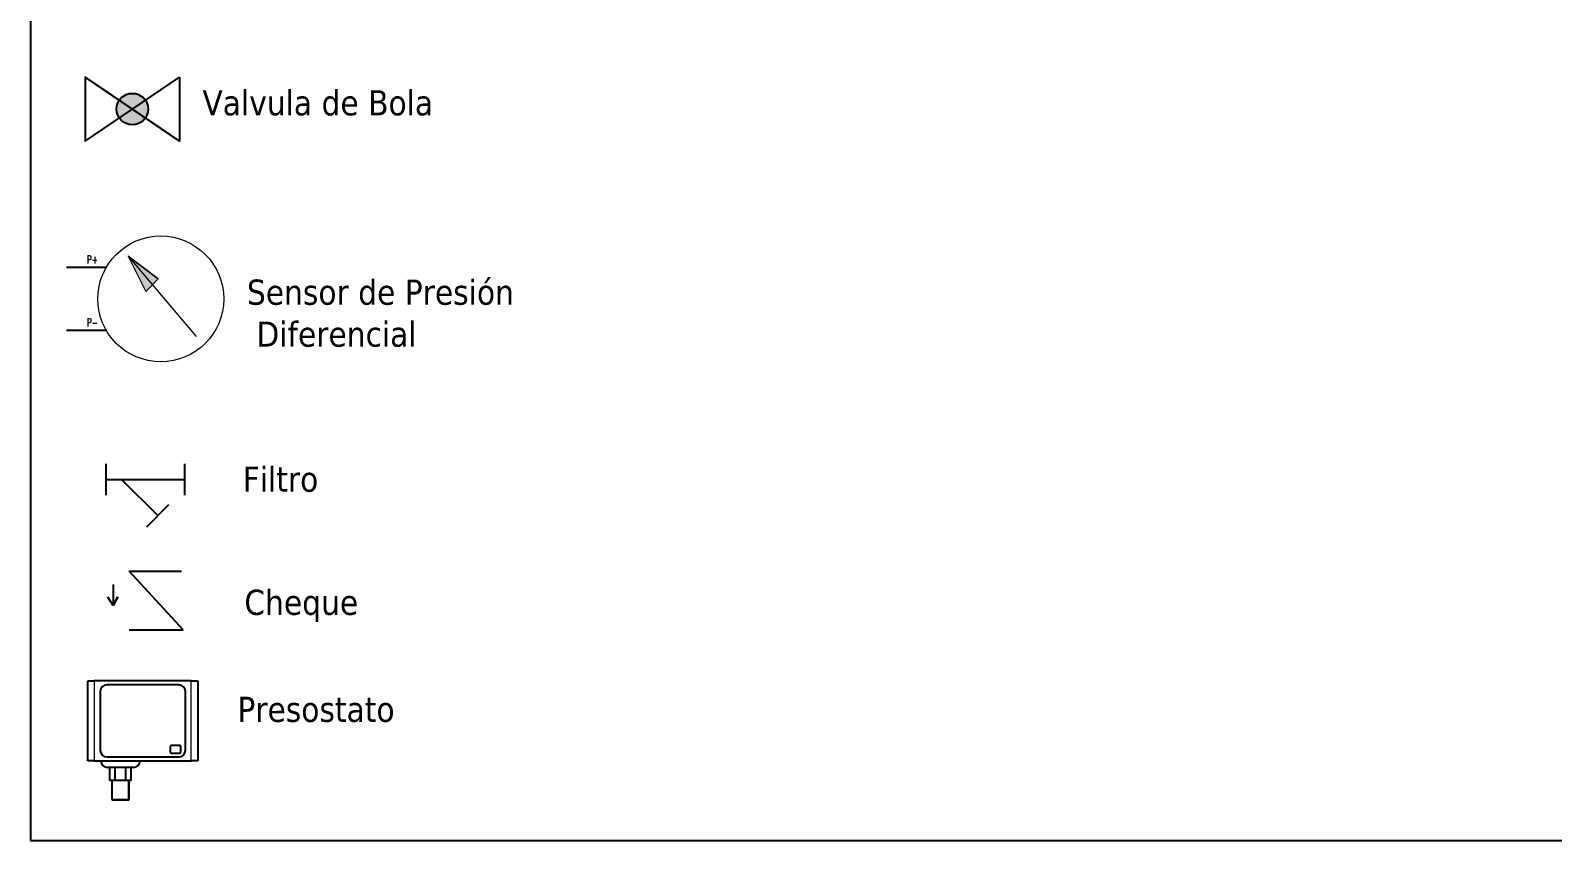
# Model space of a CAD drawing. Header units: millimetres. Extents: x 15 to 265, y 10 to 205.
# Drawn here: x 15 to 102, y 10 to 56.4 of the extents above; entities that cross this region are included whole.
import ezdxf
from ezdxf.enums import TextEntityAlignment as Align

# ---------------------------------------------------------------- set-up
doc = ezdxf.new("R2010")
doc.units = ezdxf.units.MM
doc.linetypes.add('PHANTOM', pattern=[12.7, 6.35, -1.27, 1.27, -1.27, 1.27, -1.27])
for name, color, linetype in [('SYMS', 7, 'Continuous'), ('TERMS', 123, 'Continuous'), ('WIRENO', 250, 'Continuous')]:
    doc.layers.add(name, color=color, linetype=linetype)
doc.styles.get("Standard").update_dxf_attribs({"font": 'tahoma.ttf'})
doc.styles.add('WD', font='romans.shx')

# ---------------------------------------------------------------- blocks, each defined once
blk = doc.blocks.new('HGVA1_BALL_VALVE')
h = blk.add_hatch(color=256)
edge = h.paths.add_edge_path()
edge.add_arc((0, 0), 0.125, 0, 360)
at = {"ltscale": 3.2258}
for p, q in [((-0.375, 0.254), (0.375, -0.254)), ((-0.375, -0.254), (0.375, 0.254)), ((-0.375, 0.254), (-0.375, -0.254)), ((0.375, 0.254), (0.375, -0.254))]:
    blk.add_line(p, q, dxfattribs=at)
at = {"ltscale": 25.4, "flags": 128}
blk.add_lwpolyline([(0.375, 0.254), (0.375, -0.254), (-0.375, 0.254), (-0.375, -0.254)], close=True, dxfattribs=at)
at = {"ltscale": 3.2258}
blk.add_circle((0, 0), 0.125, dxfattribs=at)
at = {"ltscale": 25.4}
blk.add_circle((0, 0), 0.125, dxfattribs=at)
at = {"style": 'WD', "flags": 1}
for tag, height, p in [('INST', 0.125, (0.028, 0.678)), ('LOC', 0.125, (0.011, 0.516)), ('TAG1', 0.125, (0, 0.307)), ('FAMILY', 0.01, (-0.482, -0.121)), ('WDTYPE', 0.01, (-0.475, -0.062)), ('CAT', 0.01, (-0.482, -0.165)), ('MFG', 0.01, (-0.481, -0.197)), ('ASSYCODE', 0.01, (-0.453, -0.226))]:
    blk.add_attdef(tag, text='', height=height, dxfattribs=at).set_placement(p, align=Align.CENTER)
at = {"style": 'WD'}
blk.add_attdef('XREF', text='', height=0.0625, rotation=0.0625, dxfattribs=at).set_placement((0.541, 0.293), align=Align.TOP_CENTER)
blk.add_attdef('TERM01', text='', height=0.0625, dxfattribs=at).set_placement((-0.399, 0.018), align=Align.RIGHT)
for tag, p, height in [('X4TERM01', (-0.375, 0), 0.005), ('X8TERM02', (0, 0), 0.005), ('TERM02', (0.052, -0.037), 0.0625), ('X1TERM03', (0.375, 0), 0.005), ('TERM03', (0.406, 0.036), 0.0625), ('RATING1', (0.409, -0.162), 0.125), ('DESC1', (0.409, -0.341), 0.125), ('DESC2', (0.409, -0.525), 0.125), ('DESC3', (0.409, -0.715), 0.125), ('WDTAGALT', (0.409, -0.873), 0.125)]:
    blk.add_attdef(tag, p, '', height=height, dxfattribs=at)
blk = doc.blocks.new('HMT1_DIFFERENTIAL_PRESSURE_GAUGE')
blk.add_hatch(color=7).paths.add_polyline_path([(-0.26, 0.34), (-0.12, 0.06), (-0.02, 0.16)])
for p, q in [((-0.437, 0.25), (-0.75, 0.25)), ((-0.437, -0.25), (-0.75, -0.25))]:
    blk.add_line(p, q)
at = {"color": 7, "linetype": 'Continuous', "lineweight": 0, "ltscale": 645.15999}
for p, q in [((-0.26, 0.34), (0.28, -0.3)), ((-0.26, 0.34), (-0.12, 0.06)), ((-0.26, 0.34), (-0.02, 0.16)), ((-0.12, 0.06), (-0.02, 0.16))]:
    blk.add_line(p, q, dxfattribs=at)
at = {"color": 255, "linetype": 'Continuous', "lineweight": 0, "ltscale": 25.4, "flags": 128}
blk.add_lwpolyline([(-0.26, 0.34), (-0.12, 0.06), (-0.02, 0.16)], close=True, dxfattribs=at)
at = {"color": 7, "linetype": 'Continuous', "lineweight": 0, "ltscale": 645.15999}
blk.add_circle((0, 0), 0.5, dxfattribs=at)
at = {"style": 'WD', "width": 0.7}
for tag, p in [('INST', (-0.01, 0.781)), ('LOC', (-0.01, 0.656)), ('TAG1', (-0.01, 0.531)), ('DESC1', (0.021, -0.625)), ('DESC2', (0.021, -0.75)), ('DESC3', (0.021, -0.875)), ('WDTAGALT', (0.021, -1))]:
    blk.add_attdef(tag, text='', height=0.0938, dxfattribs=at).set_placement(p, align=Align.CENTER)
at = {"style": 'WD'}
for tag, p, height, flags in [('X4TERM01', (-0.75, 0.25), 0.005, 1), ('X1TERM03', (0.5, 0), 0.005, 1), ('FAMILY', (-0.208, -0.062), 0.01, 9), ('WDBLKNAM', (-0.209, -0.188), 0.01, 9), ('X4TERM02', (-0.75, -0.25), 0.005, 1)]:
    blk.add_attdef(tag, p, '', height=height, dxfattribs=dict(at, flags=flags))
at = {"style": 'WD', "width": 0.7}
for tag, p in [('TERM01', (-0.5, 0.281)), ('TERM02', (-0.5, -0.219))]:
    blk.add_attdef(tag, text='', height=0.0625, dxfattribs=at).set_placement(p, align=Align.RIGHT)
for tag, p, height in [('TERM03', (0.531, 0.031), 0.0625), ('RATING1', (0.469, -0.375), 0.0938)]:
    blk.add_attdef(tag, p, '', height=height, dxfattribs=at)
at = {"linetype": 'Continuous', "style": 'WD', "flags": 9}
for tag, p in [('CAT', (-0.208, -0.094)), ('MFG', (-0.208, -0.125)), ('ASSYCODE', (-0.208, -0.156))]:
    blk.add_attdef(tag, p, '', height=0.01, dxfattribs=at)
at = {"flags": 1}
blk.add_attdef('WDTYPE', (-0.219, -0.25), '', height=0.01, dxfattribs=at)
at = {"style": 'WD'}
blk.add_attdef('XREF', text='', height=0.0625, dxfattribs=at).set_placement((-0.438, -0.406), align=Align.RIGHT)
blk = doc.blocks.new('HST1_STRAINER_Y_TYPE')
at = {"ltscale": 3.2258}
for p, q in [((0, 0.125), (0, -0.125)), ((0.625, 0.125), (0.625, -0.125)), ((0, 0), (0.625, 0)), ((0.125, 0), (0.412, -0.287)), ((0.324, -0.376), (0.501, -0.199))]:
    blk.add_line(p, q, dxfattribs=at)
at = {"style": 'WD', "flags": 1}
for tag, height, p in [('INST', 0.125, (0.33, 0.71)), ('LOC', 0.125, (0.306, 0.549)), ('TAG1', 0.125, (0.324, 0.34)), ('FAMILY', 0.01, (1.09, 0.044)), ('CAT', 0.01, (1.09, -0.001)), ('WDTYPE', 0.01, (1.102, -0.093)), ('MFG', 0.01, (1.092, -0.032)), ('ASSYCODE', 0.01, (1.12, -0.061))]:
    blk.add_attdef(tag, text='', height=height, dxfattribs=at).set_placement(p, align=Align.CENTER)
at = {"style": 'WD'}
for tag, height, p in [('WDTAGALT', 0.125, (0.035, 0.2)), ('TERM01', 0.0625, (-0.024, 0.018))]:
    blk.add_attdef(tag, text='', height=height, dxfattribs=at).set_placement(p, align=Align.RIGHT)
for tag, p, height in [('RATING1', (0.6, 0.18), 0.125), ('X4TERM01', (0, 0), 0.005), ('X1TERM03', (0.625, 0), 0.005), ('TERM03', (0.632, 0.013), 0.0625), ('DESC1', (-0.666, -0.258), 0.125), ('DESC2', (-0.666, -0.442), 0.125), ('X8TERM02', (0.412, -0.287), 0.005), ('TERM02', (0.447, -0.365), 0.0625), ('DESC3', (-0.666, -0.632), 0.125)]:
    blk.add_attdef(tag, p, '', height=height, dxfattribs=at)
blk.add_attdef('XREF', text='', height=0.0625, rotation=0.0625, dxfattribs=at).set_placement((0.649, -0.434), align=Align.TOP_CENTER)
blk = doc.blocks.new('check')
at = {"layer": 'WIRENO'}
for p, q in [((68.664, 166.539), (69.936, 166.539)), ((69.936, 166.539), (69.408, 166.251)), ((69.408, 166.251), (69.936, 166.539)), ((69.936, 166.539), (69.442, 166.854)), ((69.442, 166.854), (69.932, 166.539)), ((71.428, 162.267), (67.847, 165.554)), ((67.847, 165.554), (67.847, 162.363)), ((71.428, 165.554), (71.428, 162.267))]:
    blk.add_line(p, q, dxfattribs=at)
blk = doc.blocks.new('presostato')
at = {"color": 7, "linetype": 'Continuous', "lineweight": 25}
for p, q in [((96.679, 85.74), (96.679, 90.315)), ((96.679, 90.315), (97.054, 90.315)), ((102.604, 90.315), (97.054, 90.315)), ((97.391, 89.715), (97.391, 86.34)), ((101.891, 90.09), (97.766, 90.09)), ((102.266, 86.34), (102.266, 89.715)), ((102.604, 90.315), (102.979, 90.315)), ((102.979, 90.315), (102.979, 85.74)), ((101.403, 86.552), (101.403, 86.252)), ((101.928, 86.627), (101.478, 86.627)), ((101.478, 86.177), (101.928, 86.177)), ((102.003, 86.252), (102.003, 86.552)), ((97.054, 85.74), (96.679, 85.74)), ((97.054, 85.74), (102.604, 85.74)), ((97.766, 85.965), (101.891, 85.965)), ((99.304, 85.365), (97.804, 85.365)), ((97.935, 84.615), (97.935, 85.365)), ((98.245, 84.615), (98.245, 85.365)), ((98.863, 84.615), (98.863, 85.365)), ((99.173, 84.615), (99.173, 85.365)), ((102.979, 85.74), (102.604, 85.74)), ((98.245, 84.615), (97.935, 84.615)), ((98.059, 84.615), (98.059, 83.528)), ((98.863, 84.615), (98.245, 84.615)), ((99.173, 84.615), (98.863, 84.615)), ((99.049, 83.528), (99.049, 84.615)), ((98.059, 83.528), (98.096, 83.49)), ((98.059, 83.528), (99.049, 83.528)), ((99.011, 83.49), (98.096, 83.49)), ((99.011, 83.49), (99.049, 83.528))]:
    blk.add_line(p, q, dxfattribs=at)
at = {"color": 8, "linetype": 'PHANTOM', "lineweight": 18}
for p, q in [((97.054, 90.315), (97.054, 85.74)), ((102.604, 85.74), (102.604, 90.315))]:
    blk.add_line(p, q, dxfattribs=at)
at = {"color": 7, "linetype": 'Continuous', "lineweight": 18}
for p, q in [((98.096, 83.49), (98.096, 84.615)), ((99.011, 83.49), (99.011, 84.615))]:
    blk.add_line(p, q, dxfattribs=at)
at = {"color": 7, "linetype": 'Continuous', "lineweight": 25}
for centre, radius, start, end in [((97.766, 89.715), 0.375, 90, 180), ((101.891, 89.715), 0.375, 0, 90), ((97.766, 86.34), 0.375, 180, 270), ((101.478, 86.552), 0.075, 90, 180), ((101.478, 86.252), 0.075, 180, 270), ((101.891, 86.34), 0.375, 270, 0), ((101.928, 86.552), 0.075, 0, 90), ((101.928, 86.252), 0.075, 270, 0), ((97.804, 85.74), 0.375, 180, 270), ((99.304, 85.74), 0.375, 270, 0)]:
    blk.add_arc(centre, radius, start, end, dxfattribs=at)

msp = doc.modelspace()

# ---------------------------------------------------------------- linework, layer by layer
at = {"color": 7, "linetype": 'Continuous'}
for p, q in [((15, 205), (15, 10)), ((15, 10), (265, 10))]:
    msp.add_line(p, q, dxfattribs=at)

# ---------------------------------------------------------------- block references
at = {"layer": 'SYMS', "xscale": 7.199999999999999, "yscale": 7.199999999999999, "zscale": 7.199999999999999}
for name, p in [('HGVA1_BALL_VALVE', (20.828, 51.857)), ('HST1_STRAINER_Y_TYPE', (19.315, 30.664))]:
    msp.add_blockref(name, p, dxfattribs=at)
at = {"layer": 'SYMS'}
ref = msp.add_blockref('HMT1_DIFFERENTIAL_PRESSURE_GAUGE', (22.453, 40.995), dxfattribs=dict(at, xscale=7.199999999999999, yscale=7.199999999999999, zscale=7.199999999999999))
ref.add_attrib('TERM02', 'P-', dxfattribs={"layer": 'TERMS', "height": 0.45, "style": 'WD', "width": 0.7}).set_placement((18.853, 39.42), align=Align.RIGHT)
ref.add_attrib('TERM01', 'P+', dxfattribs={"layer": 'TERMS', "height": 0.45, "style": 'WD', "width": 0.7}).set_placement((18.853, 43.02), align=Align.RIGHT)
at = {"layer": 'WIRENO', "xscale": -0.9375, "yscale": 0.9375, "zscale": 0.9375, "rotation": 90}
msp.add_blockref('check', (175.855, 89.024), dxfattribs=at)
at = {"layer": 'WIRENO'}
msp.add_blockref('presostato', (-78.404, -71.181), dxfattribs=at)

# ---------------------------------------------------------------- texts
at = {"char_height": 1.44, "attachment_point": 1}
for s, insert in [('\\A1;Valvula de Bola', (24.836, 52.938)), ('\\A1;Sensor de Presión\\P Diferencial', (27.38, 42.101)), ('\\A1;Filtro', (27.135, 31.401)), ('\\A1;Cheque', (27.231, 24.355)), ('\\A1;Presostato', (26.834, 18.228))]:
    msp.add_mtext_dynamic_manual_height_columns(s, width=44.8708, gutter_width=1, heights=[0], dxfattribs=dict(at, insert=insert))

doc.saveas('drawing.dxf')
